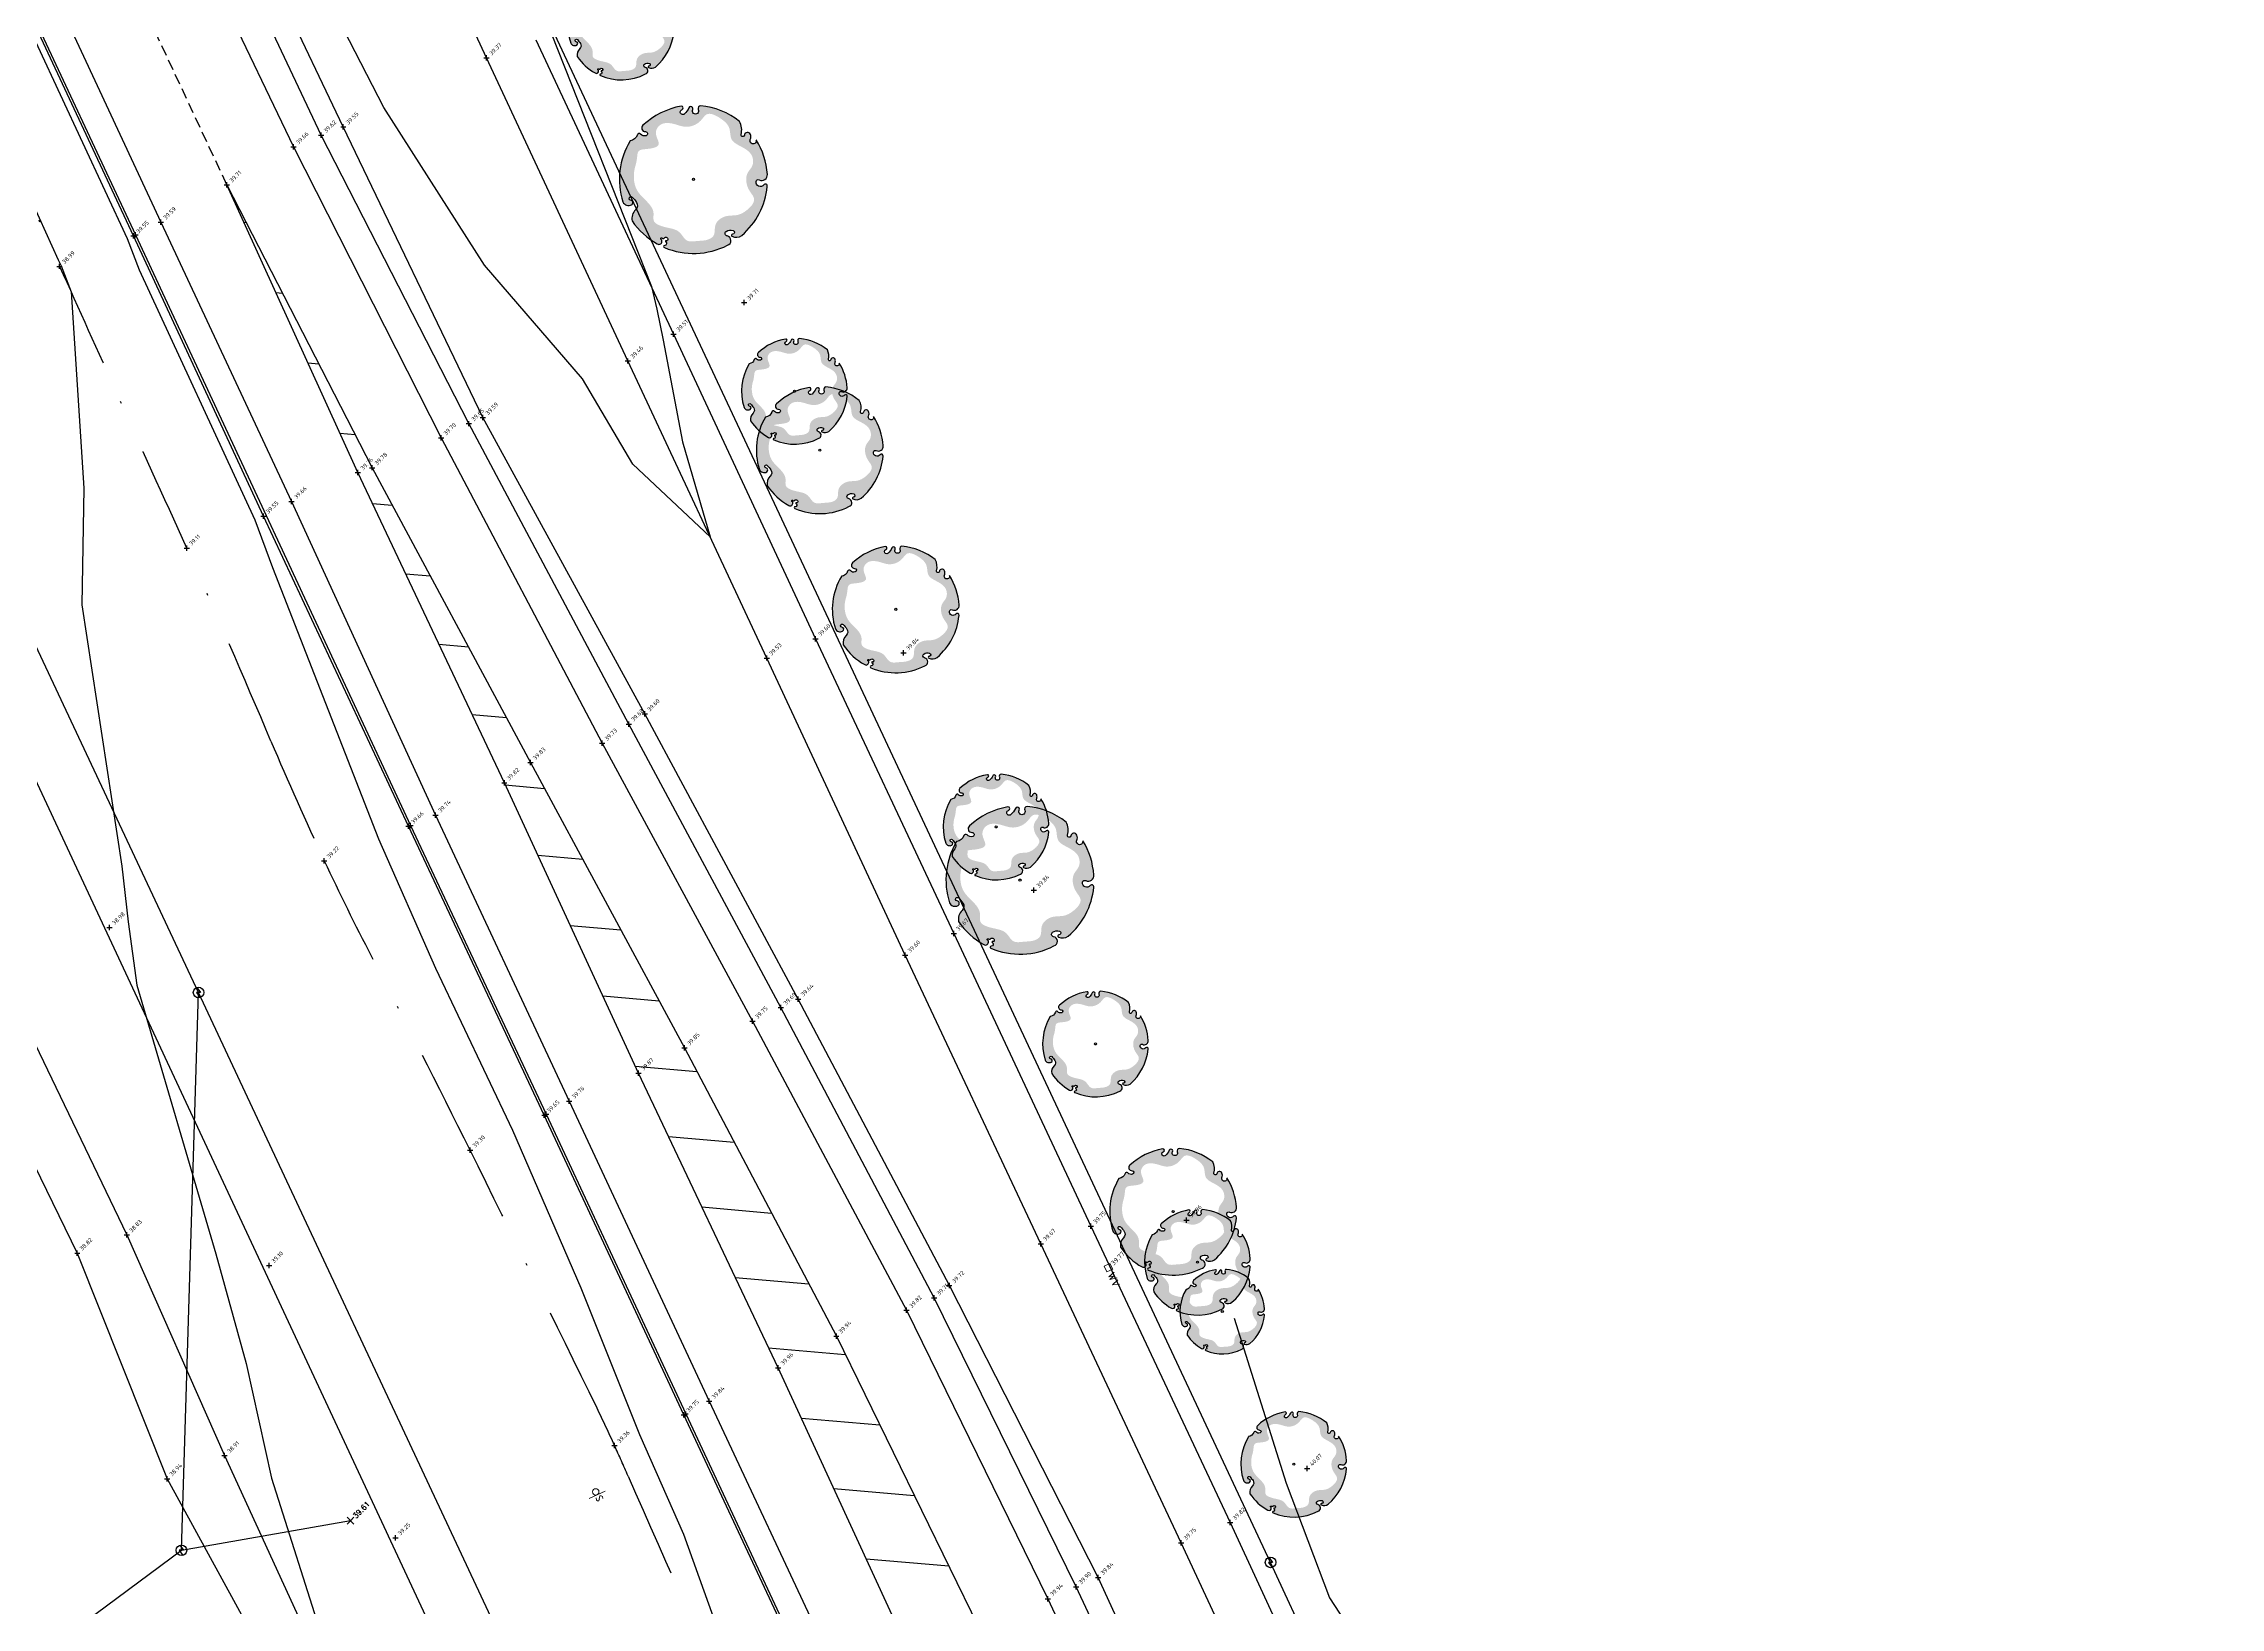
# Model space of a CAD drawing. Header units: metres. Extents: x 246075 to 247503, y 7418632 to 7419642.
# Drawn here: x 247004.1 to 247107, y 7419132.9 to 7419206.8 of the extents above; entities that cross this region are included whole.
import ezdxf
from ezdxf.enums import TextEntityAlignment as Align

# ---------------------------------------------------------------- set-up
doc = ezdxf.new("R2010")
doc.units = ezdxf.units.M
doc.linetypes.add('DASHDOT', pattern=[10, 5, -2.5, 0, -2.5])
doc.linetypes.add('DASHED', pattern=[0.75, 0.5, -0.25])
for name, color, linetype in [('103_TOE_OF_BATTER', 37, 'DASHDOT'), ('103_TOE_OF_BATTER-L', 37, 'DASHDOT'), ('103_TOE_OF_BATTER-S', 37, 'DASHDOT'), ('104_EXISTING_SURFACE-L', 35, 'Continuous'), ('104_EXISTING_SURFACE-S', 35, 'Continuous'), ('201_SINGLE_TREE-H', 63, 'Continuous'), ('201_SINGLE_TREE-S', 96, 'Continuous'), ('403_EDGE_OF_BITUMEN', 8, 'Continuous'), ('403_EDGE_OF_BITUMEN-L', 8, 'Continuous'), ('403_EDGE_OF_BITUMEN-S', 8, 'Continuous'), ('405_EDGE_FORMATION', 33, 'Continuous'), ('405_EDGE_FORMATION-L', 33, 'Continuous'), ('405_EDGE_FORMATION-S', 33, 'Continuous'), ('410_PEDESTRIAN_PATH', 32, 'Continuous'), ('410_PEDESTRIAN_PATH-L', 32, 'Continuous'), ('410_PEDESTRIAN_PATH-S', 32, 'Continuous'), ('415_LANE_LINE_DASHED', 53, 'DASHED'), ('418_LANE_LINE_SOLID', 53, 'Continuous'), ('418_LANE_LINE_SOLID-L', 53, 'Continuous'), ('418_LANE_LINE_SOLID-S', 53, 'Continuous'), ('761_STAY_FOR_POLE', 8, 'Continuous'), ('761_STAY_FOR_POLE-L', 8, 'Continuous'), ('903_FENCE', 24, 'FENCELINE'), ('EX-STAYWIRE_(SLS)', 8, 'Continuous'), ('EX-TRAFFIC_SIGN_(SLS)', 89, 'Continuous'), ('Surface_Contours_Major', 4, 'Continuous'), ('Surface_Contours_Minor', 253, 'Continuous')]:
    doc.layers.add(name, color=color, linetype=linetype)
for name, color, linetype, true_color in [('717_ELEC_LINE_OVER', 7, 'Continuous', 0xffa500), ('751_WATER_STOP_VALVE-L', 7, 'Continuous', 0x0041ff), ('EX-ELECT_POLE_(SLS)', 7, 'Continuous', 0xffa500), ('EX-WATER_VALVE_(SLS)', 7, 'Continuous', 0x0041ff)]:
    doc.layers.add(name, color=color, linetype=linetype, true_color=true_color)
doc.styles.add('ISO2.5', font='isocp.shx', dxfattribs={"height": 2.5})
doc.styles.get("Standard").update_dxf_attribs({"font": 'SIMPLEX.shx'})
doc.linetypes.add('FENCELINE', pattern='A,0.5,-0.2,["/",Standard,S=0.1,R=0,X=0,Y=-0.05],-0.25', length=0.95)

# ---------------------------------------------------------------- blocks, each defined once
blk = doc.blocks.new('CROSS')
at = {"color": 0, "linetype": 'Continuous'}
for p, q in [((-0.5, 0), (0.5, 0)), ((0, -0.5), (0, 0.5))]:
    blk.add_line(p, q, dxfattribs=at)
blk = doc.blocks.new('WV')
at = {"color": 0, "linetype": 'Continuous', "lineweight": 13}
for p, q in [((-0.15, -0.15), (-0.15, 0.15)), ((-0.15, 0.15), (0.15, 0.15)), ((0.15, 0.15), (0.15, -0.15)), ((0.31, 0.15), (0.39, -0.17)), ((0.39, -0.17), (0.46, 0.05)), ((0.46, 0.05), (0.53, -0.17)), ((0.53, -0.17), (0.6, 0.15)), ((0.6, 0.15), (0.61, 0.15)), ((0.71, 0.15), (0.82, -0.17)), ((0.82, -0.17), (0.92, 0.15)), ((0.92, 0.15), (0.93, 0.15)), ((0.15, -0.15), (-0.15, -0.15))]:
    blk.add_line(p, q, dxfattribs=at)
blk = doc.blocks.new('201T')
at = {"layer": '201_SINGLE_TREE-S'}
blk.add_circle((0, 0), 0.5, dxfattribs=at)
blk = doc.blocks.new('201C')
at = {"layer": '201_SINGLE_TREE-H', "transparency": 33554534}
h = blk.add_hatch(color=256, dxfattribs=at)
h.paths.add_polyline_path([(-0.372, -0.334, 0.222926), (0.02, -0.5, 0.770799), (0.044, -0.442, -0.650302), (0.051, -0.412, -0.234737), (0.096, -0.425, -0.847312), (0.082, -0.447, 0.78443), (0.073, -0.458, 0.276934), (0.135, -0.481, 0.193599), (0.431, -0.254, 0.800435), (0.414, -0.234, -0.75216), (0.376, -0.192, -0.528914), (0.401, -0.191, 0.594112), (0.466, -0.18, 0.123805), (0.496, 0.062, -1.41759), (0.461, 0.081, 0.206906), (0.476, 0.113, 0.759729), (0.437, 0.125, -1.073307), (0.419, 0.139, 0.194379), (0.447, 0.223, 0.144612), (0.254, 0.43, 0.53339), (0.228, 0.413, -1.592592), (0.194, 0.429, 1.030038), (0.176, 0.451, -0.10361), (0.131, 0.426, -1.238487), (0.128, 0.459, 0.884725), (0.134, 0.482, 0.147549), (-0.155, 0.475, 0.71725), (-0.158, 0.429, -0.864032), (-0.165, 0.402, -0.310704), (-0.195, 0.427, 0.58143), (-0.217, 0.432, -0.281558), (-0.277, 0.416), (-0.278, 0.416, 0.217121), (-0.496, 0.063), (-0.496, 0.063, 0.440011), (-0.452, 0.021, 0.723973), (-0.444, 0.052, -1.384648), (-0.426, 0.066, -0.051107), (-0.415, 0.022, -0.361502), (-0.441, -0.021, 0.256822), (-0.494, -0.079, 0.116166), (-0.406, -0.291, 0.67803), (-0.368, -0.284, 0.170035), (-0.37, -0.274, -1.054701), (-0.36, -0.27, 0.431903), (-0.347, -0.275, -0.910728), (-0.333, -0.299, -0.42046), (-0.342, -0.298, 1.007885), (-0.348, -0.302, -0.766634), (-0.365, -0.322, 0.938602), (-0.372, -0.334)])
edge = h.paths.add_edge_path(flags=16)
edge.add_spline(control_points=[(-0.318, 0.247), (-0.303, 0.263), (-0.286, 0.289), (-0.256, 0.341), (-0.193, 0.315), (-0.092, 0.286), (-0.116, 0.394), (-0.036, 0.446), (0.039, 0.399), (0.103, 0.33), (0.196, 0.321), (0.278, 0.38), (0.344, 0.296), (0.379, 0.215), (0.33, 0.131), (0.392, 0.059), (0.438, -0.014), (0.405, -0.092), (0.346, -0.109), (0.31, -0.167), (0.306, -0.228), (0.329, -0.309), (0.241, -0.345), (0.165, -0.35), (0.103, -0.314), (0.046, -0.315), (0.005, -0.336), (-0.014, -0.368), (-0.033, -0.407), (-0.093, -0.415), (-0.146, -0.387), (-0.23, -0.366), (-0.225, -0.277), (-0.286, -0.229), (-0.334, -0.194), (-0.374, -0.141), (-0.328, -0.087), (-0.344, -0.001), (-0.387, 0.083), (-0.366, 0.18), (-0.336, 0.227), (-0.318, 0.247)], knot_values=[0, 0, 0, 0, 0.064972, 0.101243, 0.15652, 0.245586, 0.324463, 0.387907, 0.486094, 0.554514, 0.671826, 0.728629, 0.823661, 0.919885, 0.989953, 1.075257, 1.171704, 1.23593, 1.293575, 1.346478, 1.426142, 1.479146, 1.570817, 1.644481, 1.712561, 1.774901, 1.807, 1.846291, 1.885582, 1.928182, 2.007036, 2.074591, 2.151638, 2.226455, 2.293426, 2.340744, 2.397548, 2.47317, 2.587294, 2.673595, 2.754259, 2.754259, 2.754259, 2.754259], degree=3, periodic=0)
at = {"layer": '201_SINGLE_TREE-S'}
blk.add_lwpolyline([(-0.372, -0.334, 0.222926), (0.02, -0.5, 0.770799), (0.044, -0.442, -0.650302), (0.051, -0.412, -0.234737), (0.096, -0.425, -0.847312), (0.082, -0.447, 0.78443), (0.073, -0.458, 0.276934), (0.135, -0.481, 0.193599), (0.431, -0.254, 0.800435), (0.414, -0.234, -0.75216), (0.376, -0.192, -0.528914), (0.401, -0.191, 0.594112), (0.466, -0.18, 0.123805), (0.496, 0.062, -1.41759), (0.461, 0.081, 0.206906), (0.476, 0.113, 0.759729), (0.437, 0.125, -1.073307), (0.419, 0.139, 0.194379), (0.447, 0.223, 0.144612), (0.254, 0.43, 0.53339), (0.228, 0.413, -1.592592), (0.194, 0.429, 1.030038), (0.176, 0.451, -0.10361), (0.131, 0.426, -1.238487), (0.128, 0.459, 0.884725), (0.134, 0.482, 0.147549), (-0.155, 0.475, 0.71725), (-0.158, 0.429, -0.864032), (-0.165, 0.402, -0.310704), (-0.195, 0.427, 0.58143), (-0.217, 0.432, -0.281558), (-0.277, 0.416), (-0.278, 0.416, 0.217121), (-0.496, 0.063), (-0.496, 0.063, 0.440011), (-0.452, 0.021, 0.723973), (-0.444, 0.052, -1.384648), (-0.426, 0.066, -0.051107), (-0.415, 0.022, -0.361502), (-0.441, -0.021, 0.256822), (-0.494, -0.079, 0.116166), (-0.406, -0.291, 0.67803), (-0.368, -0.284, 0.170035), (-0.37, -0.274, -1.054701), (-0.36, -0.27, 0.431903), (-0.347, -0.275, -0.910728), (-0.333, -0.299, -0.42046), (-0.342, -0.298, 1.007885), (-0.348, -0.302, -0.766634), (-0.365, -0.322, 0.938602), (-0.372, -0.334)], format="xyb", dxfattribs=at)
blk = doc.blocks.new('PP')
at = {"layer": 'EX-ELECT_POLE_(SLS)', "color": 0}
for p, q in [((-0.08, 0.24), (0.09, 0)), ((0.09, 0), (-0.1, 0)), ((-0.1, 0), (0.07, -0.24))]:
    blk.add_line(p, q, dxfattribs=at)
blk.add_circle((0, 0), 0.25, dxfattribs=at)
blk = doc.blocks.new('SP')
at = {"color": 0, "linetype": 'Continuous', "lineweight": 13}
for p, q in [((0.15, 0.42), (0.15, -0.41)), ((0.28, 0.16), (0.26, 0.1)), ((0.26, 0.1), (0.3, 0.06)), ((0.33, 0.19), (0.28, 0.16)), ((0.3, 0.06), (0.4, 0)), ((0.42, 0.18), (0.33, 0.19)), ((0.4, 0), (0.41, 0)), ((0.44, -0.04), (0.4, 0)), ((0.4, 0), (0.41, 0)), ((0.26, -0.1), (0.37, -0.13)), ((0.37, -0.13), (0.42, -0.1)), ((0.37, -0.13), (0.37, -0.13)), ((0.42, -0.1), (0.44, -0.04))]:
    blk.add_line(p, q, dxfattribs=at)
blk.add_circle((0, 0), 0.15, dxfattribs=at)
blk = doc.blocks.new('STAY')
at = {"color": 0, "linetype": 'Continuous', "lineweight": 13}
for p, q in [((0.16, -0.16), (-0.16, 0.16)), ((0, 0), (-0.16, -0.16)), ((0.16, 0.16), (0, 0))]:
    blk.add_line(p, q, dxfattribs=at)

msp = doc.modelspace()

# ---------------------------------------------------------------- hatches: boundary and pattern name
at = {"layer": '418_LANE_LINE_SOLID'}
h = msp.add_hatch(dxfattribs=at)
h.set_pattern_fill('ANSI31', color=256, angle=310, style=0)
h.paths.add_polyline_path([(247057.93, 7419103.14), (247053.62, 7419117.26), (247051.7, 7419123.98), (247048.25, 7419132.02), (247041.54, 7419145.73), (247034.36, 7419159.35), (247027.09, 7419172.83), (247019.6, 7419186.75), (247012.74, 7419200.11), (247018.93, 7419186.52), (247025.85, 7419171.86), (247032.19, 7419158.15), (247038.79, 7419144.23), (247045.02, 7419130.74), (247051.82, 7419116.13)])

# ---------------------------------------------------------------- linework, layer by layer
at = {"layer": '103_TOE_OF_BATTER'}
msp.add_lwpolyline([(247000.78, 7419205.3, 0.001062), (247004.83, 7419196.26, 0.000226), (247007.55, 7419190.23, -0.000187), (247010.84, 7419182.95, -0.005966), (247014.82, 7419173.83, 0.009605), (247017.34, 7419168.18, 0.010759), (247019.57, 7419163.67, -0.005265), (247024.23, 7419154.51, -0.001318), (247030.23, 7419142.33, -0.009147), (247031.06, 7419140.56, -0.000809), (247031.7, 7419139.12, 0.000091), (247037.37, 7419126.26, 0.000232), (247039.52, 7419121.38, 0.00012), (247043.68, 7419111.99)], format="xyb", dxfattribs=at)
at = {"layer": '403_EDGE_OF_BITUMEN'}
for p, q in [((247018.24, 7419202.85), (247011.29, 7419217.41)), ((247008.33, 7419197.7), (247001.37, 7419212.58)), ((247024.84, 7419189.12), (247018.24, 7419202.85)), ((247014.47, 7419184.46), (247008.33, 7419197.7)), ((247032.49, 7419175.12), (247024.84, 7419189.12)), ((247021.32, 7419169.81), (247014.47, 7419184.46)), ((247039.74, 7419161.65), (247032.49, 7419175.12)), ((247027.74, 7419156.17), (247021.32, 7419169.81)), ((247046.88, 7419148.12), (247039.74, 7419161.65)), ((247034.33, 7419142.01), (247027.74, 7419156.17)), ((247053.92, 7419134.33), (247046.88, 7419148.12)), ((247040.91, 7419127.94), (247034.33, 7419142.01)), ((247060.38, 7419120.22), (247053.92, 7419134.33))]:
    msp.add_line(p, q, dxfattribs=at)
at = {"layer": '405_EDGE_FORMATION'}
for p, q in [((247001.13, 7419164.79), (247008.01, 7419150.51)), ((246998.88, 7419163.52), (247005.67, 7419149.65)), ((247008.01, 7419150.51), (247012.63, 7419140.09)), ((247005.67, 7419149.65), (247009.91, 7419138.99)), ((247012.63, 7419140.09), (247016.9, 7419130.78)), ((247009.91, 7419138.99), (247014.65, 7419130.34))]:
    msp.add_line(p, q, dxfattribs=at)
at = {"layer": '410_PEDESTRIAN_PATH'}
for p, q in [((247025.01, 7419206.11), (247018.13, 7419220.85)), ((247027.34, 7419206.96), (247033.85, 7419193.06)), ((247031.69, 7419191.79), (247025.01, 7419206.11)), ((247033.85, 7419193.06), (247040.56, 7419178.66)), ((247038.25, 7419177.76), (247031.69, 7419191.79)), ((247040.56, 7419178.66), (247047.09, 7419164.75)), ((247044.79, 7419163.72), (247038.25, 7419177.76)), ((247047.09, 7419164.75), (247053.57, 7419150.92)), ((247051.2, 7419150.09), (247044.79, 7419163.72)), ((247053.57, 7419150.92), (247060.15, 7419136.92)), ((247057.83, 7419135.97), (247051.2, 7419150.09)), ((247060.15, 7419136.92), (247066.66, 7419122.89)), ((247064.33, 7419122.07), (247057.83, 7419135.97))]:
    msp.add_line(p, q, dxfattribs=at)
at = {"layer": '415_LANE_LINE_DASHED'}
msp.add_line((247012.74, 7419200.11), (247005.76, 7419215.01), dxfattribs=at)
at = {"layer": '418_LANE_LINE_SOLID'}
for p, q in [((247017.19, 7419202.45), (247010.37, 7419216.94)), ((247009.04, 7419216.2), (247015.88, 7419201.91)), ((247001.46, 7419212.62), (247008.42, 7419197.75)), ((247002.69, 7419213.22), (247009.61, 7419198.35)), ((247024.17, 7419188.83), (247017.19, 7419202.45)), ((247015.88, 7419201.91), (247022.87, 7419188.16)), ((247012.74, 7419200.11), (247019.6, 7419186.75)), ((247018.93, 7419186.52), (247012.74, 7419200.11)), ((247009.61, 7419198.35), (247015.79, 7419185.15)), ((247008.42, 7419197.75), (247021.41, 7419169.85)), ((247031.73, 7419174.64), (247024.17, 7419188.83)), ((247022.87, 7419188.16), (247030.48, 7419173.74)), ((247019.6, 7419186.75), (247027.09, 7419172.83)), ((247025.85, 7419171.86), (247018.93, 7419186.52)), ((247015.79, 7419185.15), (247022.6, 7419170.34)), ((247038.92, 7419161.25), (247031.73, 7419174.64)), ((247030.48, 7419173.74), (247037.58, 7419160.61)), ((247027.09, 7419172.83), (247034.36, 7419159.35)), ((247032.19, 7419158.15), (247025.85, 7419171.86)), ((247022.6, 7419170.34), (247028.92, 7419156.82)), ((247021.41, 7419169.85), (247027.83, 7419156.21)), ((247046.16, 7419147.53), (247038.92, 7419161.25)), ((247037.58, 7419160.61), (247044.86, 7419146.95)), ((247034.36, 7419159.35), (247041.54, 7419145.73)), ((247038.79, 7419144.23), (247032.19, 7419158.15)), ((247027.83, 7419156.21), (247034.42, 7419142.05)), ((247028.92, 7419156.82), (247035.53, 7419142.65)), ((247044.86, 7419146.95), (247051.53, 7419133.32)), ((247052.87, 7419133.89), (247046.16, 7419147.53)), ((247041.54, 7419145.73), (247048.25, 7419132.02)), ((247045.02, 7419130.74), (247038.79, 7419144.23)), ((247035.53, 7419142.65), (247042.05, 7419128.77)), ((247034.42, 7419142.05), (247041, 7419127.98)), ((247051.53, 7419133.32), (247058.06, 7419119.47)), ((247059.48, 7419119.79), (247052.87, 7419133.89))]:
    msp.add_line(p, q, dxfattribs=at)
at = {"layer": '717_ELEC_LINE_OVER'}
for p, q in [((247011.4, 7419161.96), (246958.11, 7419275.32)), ((247062.06, 7419135.04), (247014.19, 7419237.2)), ((247010.59, 7419135.61), (247011.4, 7419161.96)), ((247064.31, 7419048.98), (247011.4, 7419161.96)), ((246897.33, 7419051.82), (247010.59, 7419135.61)), ((247106.95, 7419038.41), (247062.06, 7419135.04))]:
    msp.add_line(p, q, dxfattribs=at)
at = {"layer": '761_STAY_FOR_POLE'}
msp.add_line((247010.59, 7419135.61), (247018.58, 7419137.02), dxfattribs=at)
at = {"layer": '903_FENCE'}
msp.add_line((246958.19, 7419269.43), (247022.89, 7419130.87), dxfattribs=at)
at = {"layer": 'Surface_Contours_Major'}
for points, elevation in [([(246998.17, 7419211.13), (247004.76, 7419196.57), (247004.9, 7419196.29), (247005.38, 7419195.05), (247005.98, 7419185.78), (247005.89, 7419180.27), (247007.78, 7419167.93), (247008.07, 7419165.3), (247008.48, 7419162.3), (247012.21, 7419149.61), (247013.65, 7419144.44), (247014.85, 7419139.02), (247017.29, 7419131.33)], 39), ([(247060.34, 7419146.57), (247062.8, 7419138.78), (247064.85, 7419133.37), (247070.54, 7419124.65)], 40)]:
    msp.add_lwpolyline(points, dxfattribs=dict(at, elevation=elevation))
at = {"layer": 'Surface_Contours_Minor', "elevation": 39.5}
for points in [[(247012.49, 7419246.09), (247017.09, 7419235.39), (247018.19, 7419232.77), (247022.19, 7419222.71), (247025.61, 7419214.12), (247028.07, 7419207.28), (247032.8, 7419195.31), (247033.05, 7419194.24), (247033.36, 7419192.77), (247034.27, 7419187.97), (247035.57, 7419183.49), (247031.92, 7419186.92), (247029.54, 7419190.95), (247024.91, 7419196.31), (247020.16, 7419203.77), (247014.48, 7419214.78), (247012.51, 7419218.02), (247006.65, 7419227.51), (247005.08, 7419230.4), (247002.36, 7419234.9)], [(247001.67, 7419211.19), (247008.03, 7419197.58), (247008.6, 7419196.09), (247014.06, 7419184.29), (247014.89, 7419182.04), (247019.9, 7419169.22), (247022.6, 7419163.11), (247026.24, 7419155.46), (247029.47, 7419148.01), (247032.23, 7419141.08), (247034.32, 7419136.38), (247037.86, 7419126.5)]]:
    msp.add_lwpolyline(points, dxfattribs=at)

# ---------------------------------------------------------------- block references
at = {"layer": '103_TOE_OF_BATTER-S', "xscale": 0.25, "yscale": 0.25, "zscale": 0.25}
for p in [(247004.83, 7419196.26), (247010.84, 7419182.95), (247017.34, 7419168.18), (247024.23, 7419154.51), (247031.06, 7419140.56)]:
    msp.add_blockref('CROSS', p, dxfattribs=at)
at = {"layer": '104_EXISTING_SURFACE-S', "xscale": 0.25, "yscale": 0.25, "zscale": 0.25}
for p in [(247037.19, 7419194.55), (247044.71, 7419178), (247050.88, 7419166.79), (247007.19, 7419165.03), (247058.09, 7419151.21), (247014.73, 7419149.07), (247063.79, 7419139.47), (247020.7, 7419136.2)]:
    msp.add_blockref('CROSS', p, dxfattribs=at)
at = {"layer": '201_SINGLE_TREE-S', "rotation": 25}
for name, p, xscale, yscale, zscale in [('201C', (247031.37, 7419207.57), 5, 5, 5), ('201C', (247034.79, 7419200.37), 7, 7, 7), ('201T', (247034.79, 7419200.37), 0.1, 0.1, 0.1), ('201C', (247039.56, 7419190.36), 5, 5, 5), ('201C', (247040.76, 7419187.58), 6, 6, 6), ('201T', (247039.56, 7419190.36), 0.1, 0.1, 0.1), ('201T', (247040.76, 7419187.58), 0.1, 0.1, 0.1), ('201C', (247044.35, 7419180.06), 6, 6, 6), ('201T', (247044.35, 7419180.06), 0.1, 0.1, 0.1), ('201C', (247049.09, 7419169.78), 5, 5, 5), ('201C', (247050.22, 7419167.27), 7, 7, 7), ('201T', (247049.09, 7419169.78), 0.1, 0.1, 0.1), ('201T', (247050.22, 7419167.27), 0.1, 0.1, 0.1), ('201C', (247053.79, 7419159.53), 5, 5, 5), ('201T', (247053.79, 7419159.53), 0.1, 0.1, 0.1), ('201C', (247057.46, 7419151.61), 6, 6, 6), ('201C', (247058.61, 7419149.22), 5, 5, 5), ('201T', (247057.46, 7419151.61), 0.1, 0.1, 0.1), ('201C', (247059.78, 7419146.89), 4, 4, 4), ('201T', (247058.61, 7419149.22), 0.1, 0.1, 0.1), ('201T', (247059.78, 7419146.89), 0.1, 0.1, 0.1), ('201C', (247063.16, 7419139.68), 5, 5, 5), ('201T', (247063.16, 7419139.68), 0.1, 0.1, 0.1)]:
    msp.add_blockref(name, p, dxfattribs=dict(at, xscale=xscale, yscale=yscale, zscale=zscale))
at = {"layer": '403_EDGE_OF_BITUMEN-S', "xscale": 0.25, "yscale": 0.25, "zscale": 0.25}
for p in [(247018.24, 7419202.85), (247008.33, 7419197.7), (247024.84, 7419189.12), (247014.47, 7419184.46), (247032.49, 7419175.12), (247021.32, 7419169.81), (247039.74, 7419161.65), (247027.74, 7419156.17), (247046.88, 7419148.12), (247034.33, 7419142.01), (247053.92, 7419134.33)]:
    msp.add_blockref('CROSS', p, dxfattribs=at)
at = {"layer": '405_EDGE_FORMATION-S', "xscale": 0.25, "yscale": 0.25, "zscale": 0.25}
for p in [(247005.67, 7419149.65), (247008.01, 7419150.51), (247012.63, 7419140.09), (247009.91, 7419138.99)]:
    msp.add_blockref('CROSS', p, dxfattribs=at)
at = {"layer": '410_PEDESTRIAN_PATH-S', "xscale": 0.25, "yscale": 0.25, "zscale": 0.25}
for p in [(247025.01, 7419206.11), (247033.85, 7419193.06), (247031.69, 7419191.79), (247040.56, 7419178.66), (247038.25, 7419177.76), (247047.09, 7419164.75), (247044.79, 7419163.72), (247053.57, 7419150.92), (247051.2, 7419150.09), (247060.15, 7419136.92), (247057.83, 7419135.97)]:
    msp.add_blockref('CROSS', p, dxfattribs=at)
at = {"layer": '418_LANE_LINE_SOLID-S', "xscale": 0.25, "yscale": 0.25, "zscale": 0.25}
for p in [(247017.19, 7419202.45), (247015.88, 7419201.91), (247012.74, 7419200.11), (247009.61, 7419198.35), (247008.42, 7419197.75), (247024.17, 7419188.83), (247022.87, 7419188.16), (247019.6, 7419186.75), (247018.93, 7419186.52), (247015.79, 7419185.15), (247031.73, 7419174.64), (247030.48, 7419173.74), (247027.09, 7419172.83), (247025.85, 7419171.86), (247022.6, 7419170.34), (247021.41, 7419169.85), (247038.92, 7419161.25), (247037.58, 7419160.61), (247034.36, 7419159.35), (247032.19, 7419158.15), (247028.92, 7419156.82), (247027.83, 7419156.21), (247046.16, 7419147.53), (247044.86, 7419146.95), (247041.54, 7419145.73), (247038.79, 7419144.23), (247035.53, 7419142.65), (247034.42, 7419142.05), (247051.53, 7419133.32), (247052.87, 7419133.89)]:
    msp.add_blockref('CROSS', p, dxfattribs=at)
at = {"layer": 'EX-ELECT_POLE_(SLS)'}
for p in [(247011.4, 7419161.96), (247010.59, 7419135.61), (247062.06, 7419135.04)]:
    msp.add_blockref('PP', p, dxfattribs=at)
at = {"layer": 'EX-STAYWIRE_(SLS)'}
msp.add_blockref('STAY', (247018.58, 7419137.01), dxfattribs=at)
at = {"layer": 'EX-TRAFFIC_SIGN_(SLS)', "rotation": 295}
msp.add_blockref('SP', (247030.17, 7419138.37), dxfattribs=at)
at = {"layer": 'EX-WATER_VALVE_(SLS)', "rotation": 295}
msp.add_blockref('WV', (247054.4, 7419148.96), dxfattribs=at)

# ---------------------------------------------------------------- texts
at = {"layer": '103_TOE_OF_BATTER-L', "style": 'ISO2.5'}
for s, p in [('38.99', (247005, 7419196.43)), ('39.11', (247011, 7419183.12)), ('39.22', (247017.51, 7419168.34)), ('39.30', (247024.4, 7419154.68)), ('39.36', (247031.23, 7419140.73))]:
    msp.add_text(s, height=0.2, rotation=45, dxfattribs=at).set_placement(p, align=Align.MIDDLE_LEFT)
at = {"layer": '104_EXISTING_SURFACE-L', "style": 'ISO2.5'}
for s, p in [('39.71', (247037.36, 7419194.71)), ('39.84', (247044.88, 7419178.17)), ('39.84', (247051.05, 7419166.96)), ('38.98', (247007.36, 7419165.2)), ('39.96', (247058.26, 7419151.38)), ('39.10', (247014.89, 7419149.23)), ('40.07', (247063.96, 7419139.64)), ('39.25', (247020.87, 7419136.37))]:
    msp.add_text(s, height=0.2, rotation=45, dxfattribs=at).set_placement(p, align=Align.MIDDLE_LEFT)
at = {"layer": '403_EDGE_OF_BITUMEN-L', "style": 'ISO2.5'}
for s, p in [('39.55', (247018.41, 7419203.01)), ('39.55', (247008.5, 7419197.87)), ('39.59', (247025.01, 7419189.29)), ('39.55', (247014.63, 7419184.63)), ('39.60', (247032.65, 7419175.29)), ('39.66', (247021.49, 7419169.97)), ('39.64', (247039.91, 7419161.82)), ('39.65', (247027.91, 7419156.33)), ('39.72', (247047.05, 7419148.28)), ('39.75', (247034.5, 7419142.18)), ('39.84', (247054.08, 7419134.5))]:
    msp.add_text(s, height=0.2, rotation=45, dxfattribs=at).set_placement(p, align=Align.MIDDLE_LEFT)
at = {"layer": '405_EDGE_FORMATION-L', "style": 'ISO2.5'}
for s, p in [('38.83', (247008.17, 7419150.68)), ('38.82', (247005.83, 7419149.82)), ('38.91', (247012.8, 7419140.25)), ('38.94', (247010.07, 7419139.16))]:
    msp.add_text(s, height=0.2, rotation=45, dxfattribs=at).set_placement(p, align=Align.MIDDLE_LEFT)
at = {"layer": '410_PEDESTRIAN_PATH-L', "style": 'ISO2.5'}
for s, p in [('39.37', (247025.18, 7419206.28)), ('39.51', (247034.02, 7419193.23)), ('39.46', (247031.86, 7419191.96)), ('39.60', (247040.72, 7419178.83)), ('39.53', (247038.41, 7419177.93)), ('39.67', (247047.25, 7419164.92)), ('39.60', (247044.96, 7419163.89)), ('39.67', (247051.36, 7419150.26)), ('39.75', (247053.73, 7419151.09)), ('39.82', (247060.32, 7419137.09)), ('39.75', (247058, 7419136.14))]:
    msp.add_text(s, height=0.2, rotation=45, dxfattribs=at).set_placement(p, align=Align.MIDDLE_LEFT)
at = {"layer": '418_LANE_LINE_SOLID-L', "style": 'ISO2.5'}
for s, p in [('39.66', (247016.05, 7419202.07)), ('39.62', (247017.36, 7419202.62)), ('39.71', (247012.91, 7419200.28)), ('39.59', (247009.78, 7419198.52)), ('39.65', (247024.34, 7419189)), ('39.70', (247023.03, 7419188.33)), ('39.76', (247019.1, 7419186.68)), ('39.78', (247019.77, 7419186.92)), ('39.66', (247015.96, 7419185.32)), ('39.68', (247031.89, 7419174.81)), ('39.83', (247027.25, 7419172.99)), ('39.73', (247030.64, 7419173.9)), ('39.82', (247026.01, 7419172.03)), ('39.74', (247022.77, 7419170.51)), ('39.75', (247037.75, 7419160.77)), ('39.69', (247039.09, 7419161.41)), ('39.85', (247034.53, 7419159.51)), ('39.87', (247032.36, 7419158.32)), ('39.76', (247029.09, 7419156.99)), ('39.76', (247046.33, 7419147.7)), ('39.82', (247045.03, 7419147.11)), ('39.94', (247041.7, 7419145.9)), ('39.96', (247038.96, 7419144.4)), ('39.84', (247035.7, 7419142.81)), ('39.90', (247053.04, 7419134.06)), ('39.94', (247051.69, 7419133.49))]:
    msp.add_text(s, height=0.2, rotation=45, dxfattribs=at).set_placement(p, align=Align.MIDDLE_LEFT)
at = {"layer": '751_WATER_STOP_VALVE-L', "style": 'ISO2.5'}
msp.add_text('39.77', height=0.22, rotation=45, dxfattribs=at).set_placement((247054.57, 7419149.13), align=Align.MIDDLE_LEFT)
at = {"layer": '761_STAY_FOR_POLE-L'}
msp.add_text('39.61', height=0.25, rotation=45, dxfattribs=at).set_placement((247018.75, 7419137.18), align=Align.MIDDLE_LEFT)

doc.saveas('drawing.dxf')
